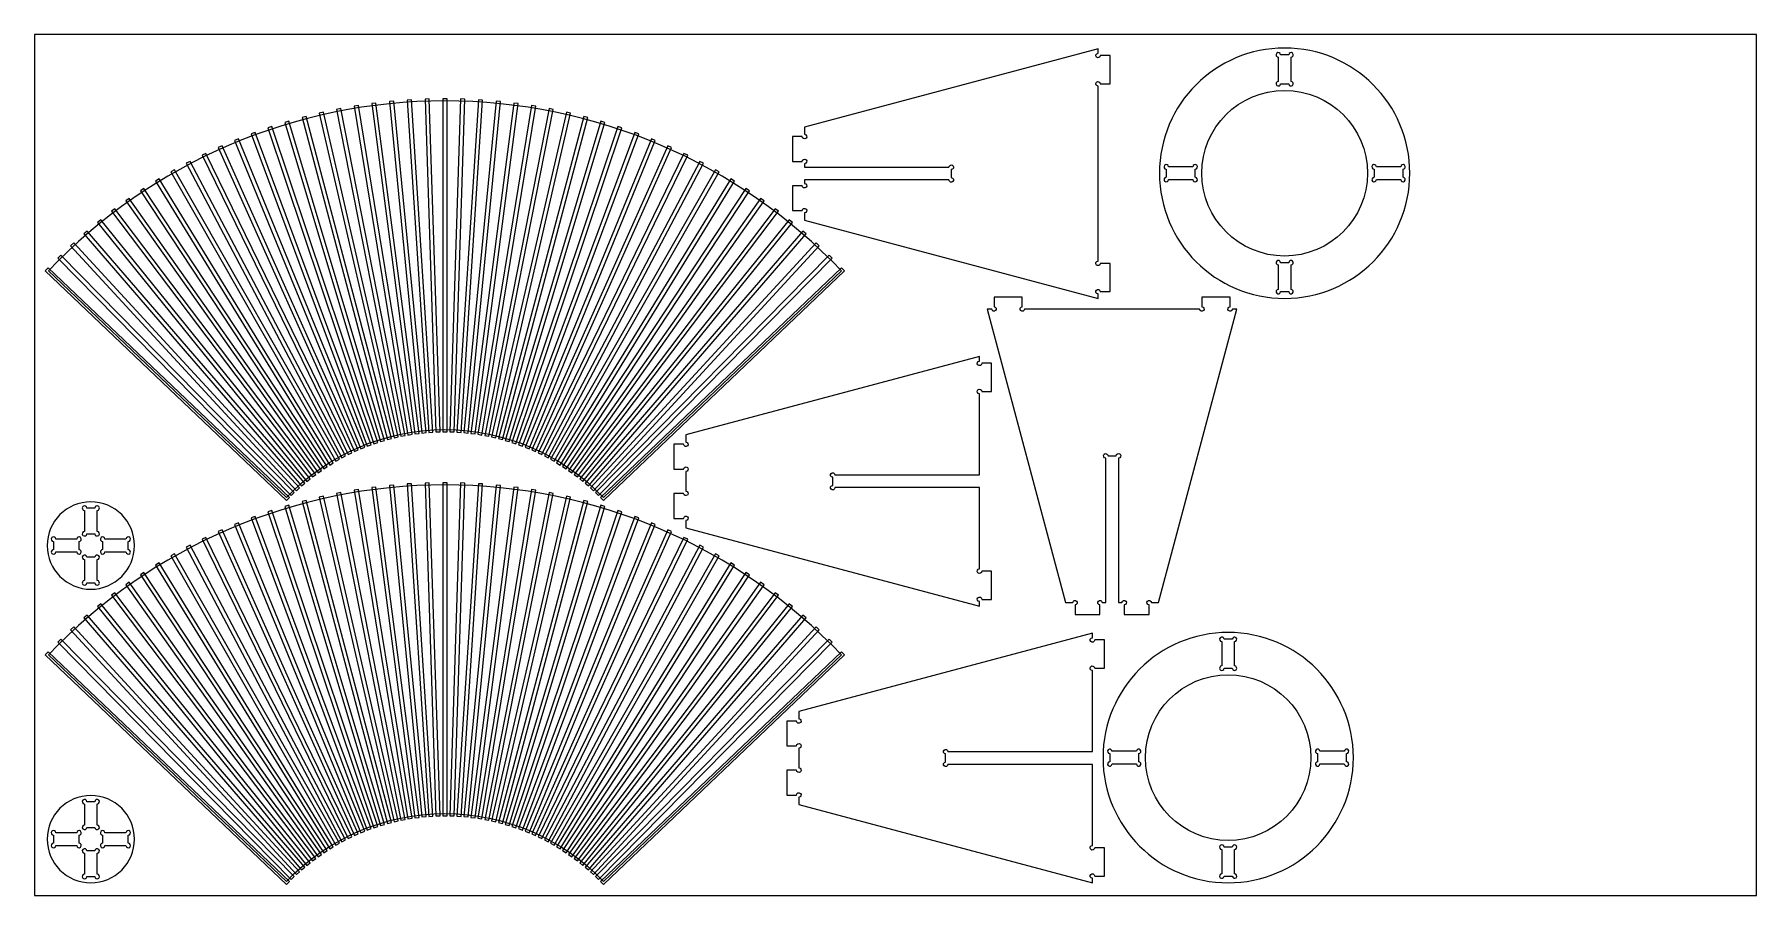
# Model space of a CAD drawing. Header units: millimetres. Extents: x 0 to 2440, y 0 to 1220.
import ezdxf

# ---------------------------------------------------------------- set-up
doc = ezdxf.new("R2010")
doc.units = ezdxf.units.MM
for name, color, linetype in [('BOARD-2440x1220', 8, 'Continuous'), ('CUT', 1, 'Continuous'), ('POCKET-KERF-15', 5, 'Continuous')]:
    doc.layers.add(name, color=color, linetype=linetype)

msp = doc.modelspace()

# ---------------------------------------------------------------- linework, layer by layer
at = {"layer": 'BOARD-2440x1220'}
msp.add_lwpolyline([(0, 0), (2440, 0), (2440, 1220), (0, 1220)], close=True, dxfattribs=at)
at = {"layer": 'CUT'}
for points in [[(1507, 846), (1507, 852.4, -2.414214), (1510.2, 855.6), (1524, 855.6), (1524, 895.6), (1510.2, 895.6, -2.414214), (1507, 898.8), (1507, 1146.9, -2.414214), (1510.2, 1150.1), (1524, 1150.1), (1524, 1190.1), (1510.2, 1190.1, -2.414214), (1507, 1193.3), (1507, 1199.7), (1091, 1088.8), (1091, 1078.5, -2.414214), (1087.8, 1075.3), (1074, 1075.3), (1074, 1040.1), (1087.8, 1040.1, -2.414214), (1091, 1036.9), (1091, 1031.9), (1295.8, 1031.9, -2.414214), (1299, 1028.7), (1299, 1017.1, -2.414214), (1295.8, 1013.9), (1091, 1013.9), (1091, 1008.9, -2.414214), (1087.8, 1005.7), (1074, 1005.7), (1074, 970.4), (1087.8, 970.4, -2.414214), (1091, 967.2), (1091, 956.9)], [(1948.7, 1023.4, 1), (1594, 1023.4, 1)], [(1777.2, 1150.1, 2.414214), (1780.4, 1153.3), (1780.4, 1187.9, 2.414214), (1777.2, 1191.1), (1765.6, 1191.1, 2.414214), (1762.4, 1187.9), (1762.4, 1153.3, 2.414214), (1765.6, 1150.1)], [(806.4, 563.8), (1143.5, 885.1, 0.428387), (19.7, 885.1), (356.9, 563.8, -0.428387)], [(1654, 1023.4, -1), (1888.7, 1023.4, -1)], [(1603.6, 1017.6, 2.414214), (1606.8, 1014.4), (1641.4, 1014.4, 2.414214), (1644.6, 1017.6), (1644.6, 1029.2, 2.414214), (1641.4, 1032.4), (1606.8, 1032.4, 2.414214), (1603.6, 1029.2)], [(1898.1, 1017.6, 2.414214), (1901.3, 1014.4), (1935.9, 1014.4, 2.414214), (1939.1, 1017.6), (1939.1, 1029.2, 2.414214), (1935.9, 1032.4), (1901.3, 1032.4, 2.414214), (1898.1, 1029.2)], [(1777.2, 855.6, 2.414214), (1780.4, 858.8), (1780.4, 893.4, 2.414214), (1777.2, 896.6), (1765.6, 896.6, 2.414214), (1762.4, 893.4), (1762.4, 858.8, 2.414214), (1765.6, 855.6)], [(1703.7, 831), (1697.3, 831, -2.414214), (1694.1, 834.2), (1694.1, 848), (1654.1, 848), (1654.1, 834.2, -2.414214), (1650.9, 831), (1402.8, 831, -2.414214), (1399.6, 834.2), (1399.6, 848), (1359.6, 848), (1359.6, 834.2, -2.414214), (1356.4, 831), (1350, 831), (1460.9, 415), (1471.2, 415, -2.414214), (1474.4, 411.8), (1474.4, 398), (1509.7, 398), (1509.7, 411.8, -2.414214), (1512.9, 415), (1517.9, 415), (1517.9, 619.8, -2.414214), (1521.1, 623), (1532.7, 623, -2.414214), (1535.9, 619.8), (1535.9, 415), (1540.9, 415, -2.414214), (1544.1, 411.8), (1544.1, 398), (1579.3, 398), (1579.3, 411.8, -2.414214), (1582.5, 415), (1592.8, 415)], [(1339, 410), (1339, 416.4, -2.414214), (1342.2, 419.6), (1356, 419.6), (1356, 459.6), (1342.2, 459.6, -2.414214), (1339, 462.8), (1339, 577.9), (1134.2, 577.9, -2.414214), (1131, 581.1), (1131, 592.7, -2.414214), (1134.2, 595.9), (1339, 595.9), (1339, 710.9, -2.414214), (1342.2, 714.1), (1356, 714.1), (1356, 754.1), (1342.2, 754.1, -2.414214), (1339, 757.3), (1339, 763.7), (923, 652.8), (923, 642.5, -2.414214), (919.8, 639.3), (906, 639.3), (906, 604.1), (919.8, 604.1, -2.414214), (923, 600.9), (923, 572.9, -2.414214), (919.8, 569.7), (906, 569.7), (906, 534.4), (919.8, 534.4, -2.414214), (923, 531.2), (923, 520.9)], [(806.4, 19.8), (1143.5, 341.1, 0.428387), (19.7, 341.1), (356.9, 19.8, -0.428387)], [(141.8, 495.9, 1), (18, 495.9, 1)], [(85.7, 512.6, 2.414214), (88.9, 515.8), (88.9, 545.7, 2.414214), (85.7, 548.9), (74.1, 548.9, 2.414214), (70.9, 545.7), (70.9, 515.8, 2.414214), (74.1, 512.6)], [(27, 490.1, 2.414214), (30.2, 486.9), (60, 486.9, 2.414214), (63.2, 490.1), (63.2, 501.7, 2.414214), (60, 504.9), (30.2, 504.9, 2.414214), (27, 501.7)], [(96.6, 490.1, 2.414214), (99.8, 486.9), (129.7, 486.9, 2.414214), (132.9, 490.1), (132.9, 501.7, 2.414214), (129.7, 504.9), (99.8, 504.9, 2.414214), (96.6, 501.7)], [(85.7, 443, 2.414214), (88.9, 446.2), (88.9, 476, 2.414214), (85.7, 479.2), (74.1, 479.2, 2.414214), (70.9, 476), (70.9, 446.2, 2.414214), (74.1, 443)], [(1499, 18), (1499, 24.4, -2.414214), (1502.2, 27.6), (1516, 27.6), (1516, 67.6), (1502.2, 67.6, -2.414214), (1499, 70.8), (1499, 185.9), (1294.2, 185.9, -2.414214), (1291, 189.1), (1291, 200.7, -2.414214), (1294.2, 203.9), (1499, 203.9), (1499, 318.9, -2.414214), (1502.2, 322.1), (1516, 322.1), (1516, 362.1), (1502.2, 362.1, -2.414214), (1499, 365.3), (1499, 371.7), (1083, 260.8), (1083, 250.5, -2.414214), (1079.8, 247.3), (1066, 247.3), (1066, 212.1), (1079.8, 212.1, -2.414214), (1083, 208.9), (1083, 180.9, -2.414214), (1079.8, 177.7), (1066, 177.7), (1066, 142.4), (1079.8, 142.4, -2.414214), (1083, 139.2), (1083, 128.9)], [(1868.7, 195.4, 1), (1514, 195.4, 1)], [(1697.2, 322.1, 2.414214), (1700.4, 325.3), (1700.4, 359.9, 2.414214), (1697.2, 363.1), (1685.6, 363.1, 2.414214), (1682.4, 359.9), (1682.4, 325.3, 2.414214), (1685.6, 322.1)], [(1574, 195.4, -1), (1808.7, 195.4, -1)], [(1523.6, 189.6, 2.414214), (1526.8, 186.4), (1561.4, 186.4, 2.414214), (1564.6, 189.6), (1564.6, 201.2, 2.414214), (1561.4, 204.4), (1526.8, 204.4, 2.414214), (1523.6, 201.2)], [(1818.1, 189.6, 2.414214), (1821.3, 186.4), (1855.9, 186.4, 2.414214), (1859.1, 189.6), (1859.1, 201.2, 2.414214), (1855.9, 204.4), (1821.3, 204.4, 2.414214), (1818.1, 201.2)], [(141.8, 79.9, 1), (18, 79.9, 1)], [(85.7, 96.6, 2.414214), (88.9, 99.8), (88.9, 129.7, 2.414214), (85.7, 132.9), (74.1, 132.9, 2.414214), (70.9, 129.7), (70.9, 99.8, 2.414214), (74.1, 96.6)], [(27, 74.1, 2.414214), (30.2, 70.9), (60, 70.9, 2.414214), (63.2, 74.1), (63.2, 85.7, 2.414214), (60, 88.9), (30.2, 88.9, 2.414214), (27, 85.7)], [(96.6, 74.1, 2.414214), (99.8, 70.9), (129.7, 70.9, 2.414214), (132.9, 74.1), (132.9, 85.7, 2.414214), (129.7, 88.9), (99.8, 88.9, 2.414214), (96.6, 85.7)], [(85.7, 27, 2.414214), (88.9, 30.2), (88.9, 60, 2.414214), (85.7, 63.2), (74.1, 63.2, 2.414214), (70.9, 60), (70.9, 30.2, 2.414214), (74.1, 27)], [(1697.2, 27.6, 2.414214), (1700.4, 30.8), (1700.4, 65.4, 2.414214), (1697.2, 68.6), (1685.6, 68.6, 2.414214), (1682.4, 65.4), (1682.4, 30.8, 2.414214), (1685.6, 27.6)]]:
    msp.add_lwpolyline(points, format="xyb", close=True, dxfattribs=at)
at = {"layer": 'POCKET-KERF-15'}
for points in [[(538.9, 654.1), (544.9, 654.8), (483.9, 1122.8), (478, 1122)], [(548.8, 655.3), (554.8, 655.9), (509, 1125.6), (503.1, 1125)], [(558.7, 656.2), (564.7, 656.6), (534.2, 1127.5), (528.2, 1127.1)], [(568.7, 656.8), (574.7, 656.9), (559.4, 1128.6), (553.4, 1128.4)], [(578.6, 657), (584.6, 657), (584.6, 1128.9), (578.6, 1128.9)], [(588.6, 656.9), (594.6, 656.8), (609.8, 1128.4), (603.9, 1128.6)], [(598.5, 656.6), (604.5, 656.2), (635, 1127.1), (629.1, 1127.5)], [(608.4, 655.9), (614.4, 655.3), (660.2, 1125), (654.2, 1125.6)], [(618.3, 654.8), (624.3, 654.1), (685.2, 1122), (679.3, 1122.8)], [(500, 646), (505.8, 647.5), (384.9, 1103.7), (379.1, 1102.2)], [(509.6, 648.5), (515.5, 649.8), (409.4, 1109.7), (403.6, 1108.3)], [(519.3, 650.7), (525.2, 651.8), (434.1, 1114.9), (428.2, 1113.7)], [(529.1, 652.5), (535, 653.5), (459, 1119.2), (453, 1118.3)], [(628.2, 653.5), (634.1, 652.5), (710.2, 1118.3), (704.3, 1119.2)], [(638, 651.8), (643.9, 650.7), (735, 1113.7), (729.1, 1114.9)], [(647.8, 649.8), (653.6, 648.5), (759.7, 1108.3), (753.8, 1109.7)], [(657.5, 647.5), (663.3, 646), (784.1, 1102.2), (778.3, 1103.7)], [(471.6, 636.7), (477.3, 638.8), (312.7, 1081.1), (307.1, 1079)], [(481, 640.1), (486.7, 642), (336.5, 1089.4), (330.8, 1087.5)], [(490.4, 643.2), (496.2, 644.9), (360.6, 1096.9), (354.9, 1095.2)], [(667.1, 644.9), (672.8, 643.2), (808.4, 1095.2), (802.6, 1096.9)], [(676.6, 642), (682.3, 640.1), (832.4, 1087.5), (826.7, 1089.4)], [(686, 638.8), (691.6, 636.7), (856.2, 1079), (850.5, 1081.1)], [(444.3, 624.7), (449.7, 627.3), (243, 1051.5), (237.6, 1048.9)], [(453.3, 629), (458.8, 631.4), (265.9, 1062.1), (260.5, 1059.7)], [(462.4, 633), (467.9, 635.2), (289.2, 1072), (283.6, 1069.7)], [(695.3, 635.2), (700.8, 633), (879.6, 1069.7), (874.1, 1072)], [(704.5, 631.4), (710, 629), (902.8, 1059.7), (897.3, 1062.1)], [(713.5, 627.3), (718.9, 624.7), (925.6, 1048.9), (920.2, 1051.5)], [(426.8, 615.2), (432, 618.2), (198.3, 1028.2), (193.1, 1025.2)], [(435.5, 620.1), (440.8, 622.9), (220.5, 1040.2), (215.2, 1037.4)], [(722.5, 622.9), (727.8, 620.1), (948.1, 1037.4), (942.8, 1040.2)], [(731.2, 618.2), (736.4, 615.2), (970.1, 1025.2), (964.9, 1028.2)], [(409.9, 604.6), (414.9, 607.9), (155.2, 1001.9), (150.2, 998.6)], [(418.3, 610), (423.4, 613.2), (176.6, 1015.4), (171.4, 1012.3)], [(739.8, 613.2), (745, 610), (991.8, 1012.3), (986.7, 1015.4)], [(748.3, 607.9), (753.3, 604.6), (1013, 998.6), (1008, 1001.9)], [(401.8, 598.9), (406.7, 602.4), (134.3, 987.8), (129.4, 984.3)], [(756.6, 602.4), (761.5, 598.9), (1033.8, 984.3), (1028.9, 987.8)], [(386, 586.8), (390.7, 590.5), (94, 957.5), (89.3, 953.7)], [(393.8, 593), (398.6, 596.6), (113.9, 973), (109.1, 969.4)], [(764.7, 596.6), (769.4, 593), (1054.1, 969.4), (1049.4, 973)], [(772.6, 590.5), (777.2, 586.8), (1074, 953.7), (1069.3, 957.5)], [(378.4, 580.3), (383, 584.2), (74.5, 941.4), (70, 937.5)], [(780.3, 584.2), (784.8, 580.3), (1093.3, 937.5), (1088.7, 941.4)], [(363.9, 566.7), (368.2, 570.9), (37.3, 907.3), (33, 903.1)], [(371.1, 573.6), (375.5, 577.7), (55.6, 924.7), (51.2, 920.6)], [(787.7, 577.7), (792.2, 573.6), (1112, 920.6), (1107.6, 924.7)], [(795, 570.9), (799.3, 566.7), (1130.2, 903.1), (1125.9, 907.3)], [(357, 559.5), (361.2, 563.9), (19.5, 889.4), (15.4, 885.1)], [(806.2, 559.5), (802.1, 563.9), (1143.7, 889.4), (1147.9, 885.1)], [(509.6, 104.5), (515.5, 105.8), (409.4, 565.7), (403.6, 564.3)], [(519.3, 106.7), (525.2, 107.8), (434.1, 570.9), (428.2, 569.7)], [(529.1, 108.5), (535, 109.5), (459, 575.2), (453, 574.3)], [(538.9, 110.1), (544.9, 110.8), (483.9, 578.8), (478, 578)], [(548.8, 111.3), (554.8, 111.9), (509, 581.6), (503.1, 581)], [(558.7, 112.2), (564.7, 112.6), (534.2, 583.5), (528.2, 583.1)], [(568.7, 112.8), (574.7, 112.9), (559.4, 584.6), (553.4, 584.4)], [(578.6, 113), (584.6, 113), (584.6, 584.9), (578.6, 584.9)], [(588.6, 112.9), (594.6, 112.8), (609.8, 584.4), (603.9, 584.6)], [(598.5, 112.6), (604.5, 112.2), (635, 583.1), (629.1, 583.5)], [(608.4, 111.9), (614.4, 111.3), (660.2, 581), (654.2, 581.6)], [(618.3, 110.8), (624.3, 110.1), (685.2, 578), (679.3, 578.8)], [(628.2, 109.5), (634.1, 108.5), (710.2, 574.3), (704.3, 575.2)], [(638, 107.8), (643.9, 106.7), (735, 569.7), (729.1, 570.9)], [(647.8, 105.8), (653.6, 104.5), (759.7, 564.3), (753.8, 565.7)], [(471.6, 92.7), (477.3, 94.8), (312.7, 537.1), (307.1, 535)], [(481, 96.1), (486.7, 98), (336.5, 545.4), (330.8, 543.5)], [(490.4, 99.2), (496.2, 100.9), (360.6, 552.9), (354.9, 551.2)], [(500, 102), (505.8, 103.5), (384.9, 559.7), (379.1, 558.2)], [(657.5, 103.5), (663.3, 102), (784.1, 558.2), (778.3, 559.7)], [(667.1, 100.9), (672.8, 99.2), (808.4, 551.2), (802.6, 552.9)], [(676.6, 98), (682.3, 96.1), (832.4, 543.5), (826.7, 545.4)], [(686, 94.8), (691.6, 92.7), (856.2, 535), (850.5, 537.1)], [(453.3, 85), (458.8, 87.4), (265.9, 518.1), (260.5, 515.7)], [(462.4, 89), (467.9, 91.2), (289.2, 528), (283.6, 525.7)], [(695.3, 91.2), (700.8, 89), (879.6, 525.7), (874.1, 528)], [(704.5, 87.4), (710, 85), (902.8, 515.7), (897.3, 518.1)], [(435.5, 76.1), (440.8, 78.9), (220.5, 496.2), (215.2, 493.4)], [(444.3, 80.7), (449.7, 83.3), (243, 507.5), (237.6, 504.9)], [(713.5, 83.3), (718.9, 80.7), (925.6, 504.9), (920.2, 507.5)], [(722.5, 78.9), (727.8, 76.1), (948.1, 493.4), (942.8, 496.2)], [(418.3, 66), (423.4, 69.2), (176.6, 471.4), (171.4, 468.3)], [(426.8, 71.2), (432, 74.2), (198.3, 484.2), (193.1, 481.2)], [(731.2, 74.2), (736.4, 71.2), (970.1, 481.2), (964.9, 484.2)], [(739.8, 69.2), (745, 66), (991.8, 468.3), (986.7, 471.4)], [(401.8, 54.9), (406.7, 58.4), (134.3, 443.8), (129.4, 440.3)], [(409.9, 60.6), (414.9, 63.9), (155.2, 457.9), (150.2, 454.6)], [(748.3, 63.9), (753.3, 60.6), (1013, 454.6), (1008, 457.9)], [(756.6, 58.4), (761.5, 54.9), (1033.8, 440.3), (1028.9, 443.8)], [(393.8, 49), (398.6, 52.6), (113.9, 429), (109.1, 425.4)], [(764.7, 52.6), (769.4, 49), (1054.1, 425.4), (1049.4, 429)], [(378.4, 36.3), (383, 40.2), (74.5, 397.4), (70, 393.5)], [(386, 42.8), (390.7, 46.5), (94, 413.5), (89.3, 409.7)], [(772.6, 46.5), (777.2, 42.8), (1074, 409.7), (1069.3, 413.5)], [(780.3, 40.2), (784.8, 36.3), (1093.3, 393.5), (1088.7, 397.4)], [(371.1, 29.6), (375.5, 33.7), (55.6, 380.7), (51.2, 376.6)], [(787.7, 33.7), (792.2, 29.6), (1112, 376.6), (1107.6, 380.7)], [(357, 15.5), (361.2, 19.9), (19.5, 345.4), (15.4, 341.1)], [(363.9, 22.7), (368.2, 26.9), (37.3, 363.3), (33, 359.1)], [(795, 26.9), (799.3, 22.7), (1130.2, 359.1), (1125.9, 363.3)], [(806.2, 15.5), (802.1, 19.9), (1143.7, 345.4), (1147.9, 341.1)]]:
    msp.add_lwpolyline(points, close=True, dxfattribs=at)

doc.saveas('drawing.dxf')
